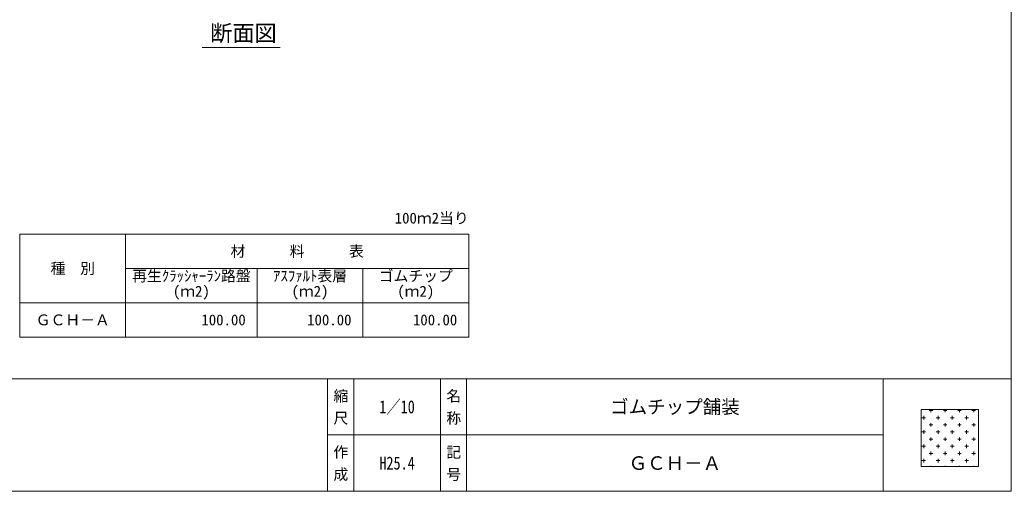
# Model space of a CAD drawing. Units: millimetres, scale not verified. Extents: x 5368 to 8106, y 2197 to 4063.
# Drawn here: x 6372 to 8106, y 2197 to 3020 of the extents above; entities that cross this region are included whole.
import ezdxf
from ezdxf.enums import TextEntityAlignment as Align

# ---------------------------------------------------------------- set-up
doc = ezdxf.new("R2010")
doc.units = ezdxf.units.MM
doc.header["$LTSCALE"] = 10
for name, color, linetype, lineweight in [('0_2', 7, 'Continuous', 13), ('_0-0_', 7, 'Continuous', 13), ('寸法', 1, 'Continuous', 13), ('本体', 7, 'Continuous', 13)]:
    doc.layers.add(name, color=color, linetype=linetype, lineweight=lineweight)
doc.styles.add('@ＭＳ ゴシック', font='')
doc.styles.add('ＭＳ ゴシック', font='')
doc.styles.get('@ＭＳ ゴシック').set_extended_font_data('@MS Gothic')
doc.styles.get('ＭＳ ゴシック').set_extended_font_data('MS Gothic')

msp = doc.modelspace()

# ---------------------------------------------------------------- linework, layer by layer
at = {"layer": '0_2'}
for p, q in [((6372.23, 2645.94), (6372.23, 2465.94)), ((6372.23, 2645.94), (7157.23, 2645.94)), ((6557.23, 2645.94), (6557.23, 2465.94)), ((7157.23, 2645.94), (7157.23, 2465.94)), ((6557.23, 2585.94), (7157.23, 2585.94)), ((6787.23, 2585.94), (6787.23, 2465.94)), ((6972.23, 2585.94), (6972.23, 2465.94)), ((6372.23, 2525.94), (7157.23, 2525.94)), ((6372.23, 2465.94), (7157.23, 2465.94)), ((7882.22, 2294.85), (6910.28, 2294.85))]:
    msp.add_line(p, q, dxfattribs=at)
at = {"layer": '_0-0_', "color": 6}
msp.add_line((5367.94, 2393.13), (8106.06, 2393.13), dxfattribs=at)
at = {"layer": '_0-0_'}
for p, q in [((6910.28, 2393.13), (6910.28, 2196.56)), ((6956.24, 2393.13), (6956.24, 2196.56)), ((7107.71, 2393.13), (7107.71, 2196.67)), ((7153.68, 2393.13), (7153.68, 2196.56)), ((7882.22, 2393.13), (7882.22, 2196.56))]:
    msp.add_line(p, q, dxfattribs=at)
at = {"layer": '_0-0_', "color": 6}
msp.add_lwpolyline([(8106.06, 4008.37), (5367.94, 4008.37), (5367.94, 2196.56), (8106.06, 2196.56)], close=True, dxfattribs=at)
at = {"layer": '寸法', "color": 3}
msp.add_line((6690.93, 2972.32), (6827.6, 2972.32), dxfattribs=at)
at = {"layer": '本体'}
for p, q in [((7948.92, 2339.57), (8048.92, 2339.57)), ((7948.92, 2239.57), (7948.92, 2339.57)), ((7950, 2325), (7956.25, 2325)), ((7953.12, 2321.88), (7953.12, 2328.12)), ((7962.5, 2337.5), (7968.75, 2337.5)), ((7965.62, 2334.38), (7965.62, 2339.57)), ((7975, 2325), (7981.25, 2325)), ((7978.12, 2321.88), (7978.12, 2328.12)), ((7987.5, 2337.5), (7993.75, 2337.5)), ((7990.62, 2334.38), (7990.62, 2339.57)), ((8000, 2325), (8006.25, 2325)), ((8003.12, 2321.88), (8003.12, 2328.12)), ((8012.5, 2337.5), (8018.75, 2337.5)), ((8015.62, 2334.38), (8015.62, 2339.57)), ((8025, 2325), (8031.25, 2325)), ((8028.12, 2321.88), (8028.12, 2328.12)), ((8037.5, 2337.5), (8043.75, 2337.5)), ((8040.62, 2334.38), (8040.62, 2339.57)), ((8048.92, 2339.57), (8048.92, 2239.57)), ((7962.5, 2312.5), (7968.75, 2312.5)), ((7965.62, 2309.38), (7965.62, 2315.62)), ((7987.5, 2312.5), (7993.75, 2312.5)), ((7990.62, 2309.38), (7990.62, 2315.62)), ((8012.5, 2312.5), (8018.75, 2312.5)), ((8015.62, 2309.38), (8015.62, 2315.62)), ((8037.5, 2312.5), (8043.75, 2312.5)), ((8040.62, 2309.38), (8040.62, 2315.62)), ((7950, 2300), (7956.25, 2300)), ((7953.12, 2296.88), (7953.12, 2303.12)), ((7965.62, 2284.38), (7965.62, 2290.62)), ((7975, 2300), (7981.25, 2300)), ((7978.12, 2296.88), (7978.12, 2303.12)), ((7990.62, 2284.38), (7990.62, 2290.62)), ((8000, 2300), (8006.25, 2300)), ((8003.12, 2296.88), (8003.12, 2303.12)), ((8015.62, 2284.38), (8015.62, 2290.62)), ((8025, 2300), (8031.25, 2300)), ((8028.12, 2296.88), (8028.12, 2303.12)), ((8040.62, 2284.38), (8040.62, 2290.62)), ((7950, 2275), (7956.25, 2275)), ((7953.12, 2271.88), (7953.12, 2278.12)), ((7962.5, 2287.5), (7968.75, 2287.5)), ((7975, 2275), (7981.25, 2275)), ((7978.12, 2271.88), (7978.12, 2278.12)), ((7987.5, 2287.5), (7993.75, 2287.5)), ((8000, 2275), (8006.25, 2275)), ((8003.12, 2271.88), (8003.12, 2278.12)), ((8012.5, 2287.5), (8018.75, 2287.5)), ((8025, 2275), (8031.25, 2275)), ((8028.12, 2271.88), (8028.12, 2278.12)), ((8037.5, 2287.5), (8043.75, 2287.5)), ((7962.5, 2262.5), (7968.75, 2262.5)), ((7965.62, 2259.38), (7965.62, 2265.62)), ((7987.5, 2262.5), (7993.75, 2262.5)), ((7990.62, 2259.38), (7990.62, 2265.62)), ((8012.5, 2262.5), (8018.75, 2262.5)), ((8015.62, 2259.38), (8015.62, 2265.62)), ((8037.5, 2262.5), (8043.75, 2262.5)), ((8040.62, 2259.38), (8040.62, 2265.62)), ((8048.92, 2239.57), (7948.92, 2239.57)), ((7950, 2250), (7956.25, 2250)), ((7953.12, 2246.88), (7953.12, 2253.12)), ((7965.62, 2239.57), (7965.62, 2240.62)), ((7975, 2250), (7981.25, 2250)), ((7978.12, 2246.88), (7978.12, 2253.12)), ((7990.62, 2239.57), (7990.62, 2240.62)), ((8000, 2250), (8006.25, 2250)), ((8003.12, 2246.88), (8003.12, 2253.12)), ((8015.62, 2239.57), (8015.62, 2240.62)), ((8025, 2250), (8031.25, 2250)), ((8028.12, 2246.88), (8028.12, 2253.12)), ((8040.62, 2239.57), (8040.62, 2240.62))]:
    msp.add_line(p, q, dxfattribs=at)

# ---------------------------------------------------------------- texts
at = {"layer": '_0-0_', "style": 'ＭＳ ゴシック'}
for s, p in [('100ｍ2当り', (7157.23, 2673.88)), ('100.00', (6767.23, 2495.94)), ('100.00', (6952.23, 2495.94)), ('100.00', (7137.23, 2495.94))]:
    msp.add_text(s, height=18.99, dxfattribs=at).set_placement(p, align=Align.MIDDLE_RIGHT)
for s, height, p in [('材\u3000\u3000\u3000料\u3000\u3000\u3000表', 18.99, (6857.23, 2615.94)), ('種\u3000別', 18.99, (6464.73, 2585.94)), ('ＧＣＨ－Ａ', 18.99, (6464.73, 2495.94)), ('ゴムチップ舗装', 23.74, (7517.95, 2343.99)), ('ＧＣＨ－Ａ', 23.74, (7517.95, 2245.65))]:
    msp.add_text(s, height=height, dxfattribs=at).set_placement(p, align=Align.MIDDLE_CENTER)
for s, p in [('再生ｸﾗｯｼｬｰﾗﾝ路盤', (6568.63, 2582.29)), ('ｱｽﾌｧﾙﾄ表層', (6814.98, 2582.29)), ('ゴムチップ', (6999.98, 2582.29)), ('(ｍ2)', (6639.85, 2555.49)), ('(ｍ2)', (6847.35, 2555.49)), ('(ｍ2)', (7032.35, 2555.49))]:
    msp.add_text(s, height=18.99, dxfattribs=at).set_placement(p, align=Align.TOP_LEFT)
at = {"layer": '_0-0_', "style": '@ＭＳ ゴシック'}
for s, p in [(' 縮 尺 ', (6933.26, 2343.99)), ('名 称', (7130.7, 2343.99)), ('作 成', (6933.26, 2245.7)), ('記 号', (7130.7, 2245.7))]:
    msp.add_text(s, height=18.99, rotation=270, dxfattribs=at).set_placement(p, align=Align.MIDDLE_CENTER)
at = {"layer": '_0-0_', "style": 'ＭＳ ゴシック', "width": 0.8}
for s, p in [('1／10', (7031.98, 2343.99)), ('H25.4', (7031.98, 2245.7))]:
    msp.add_text(s, height=22.79, dxfattribs=at).set_placement(p, align=Align.MIDDLE_CENTER)
at = {"layer": '寸法', "color": 3, "style": 'ＭＳ ゴシック'}
msp.add_text('断面図', height=28.48, dxfattribs=at).set_placement((6704.97, 2974.46), align=Align.BOTTOM_LEFT)

doc.saveas('drawing.dxf')
